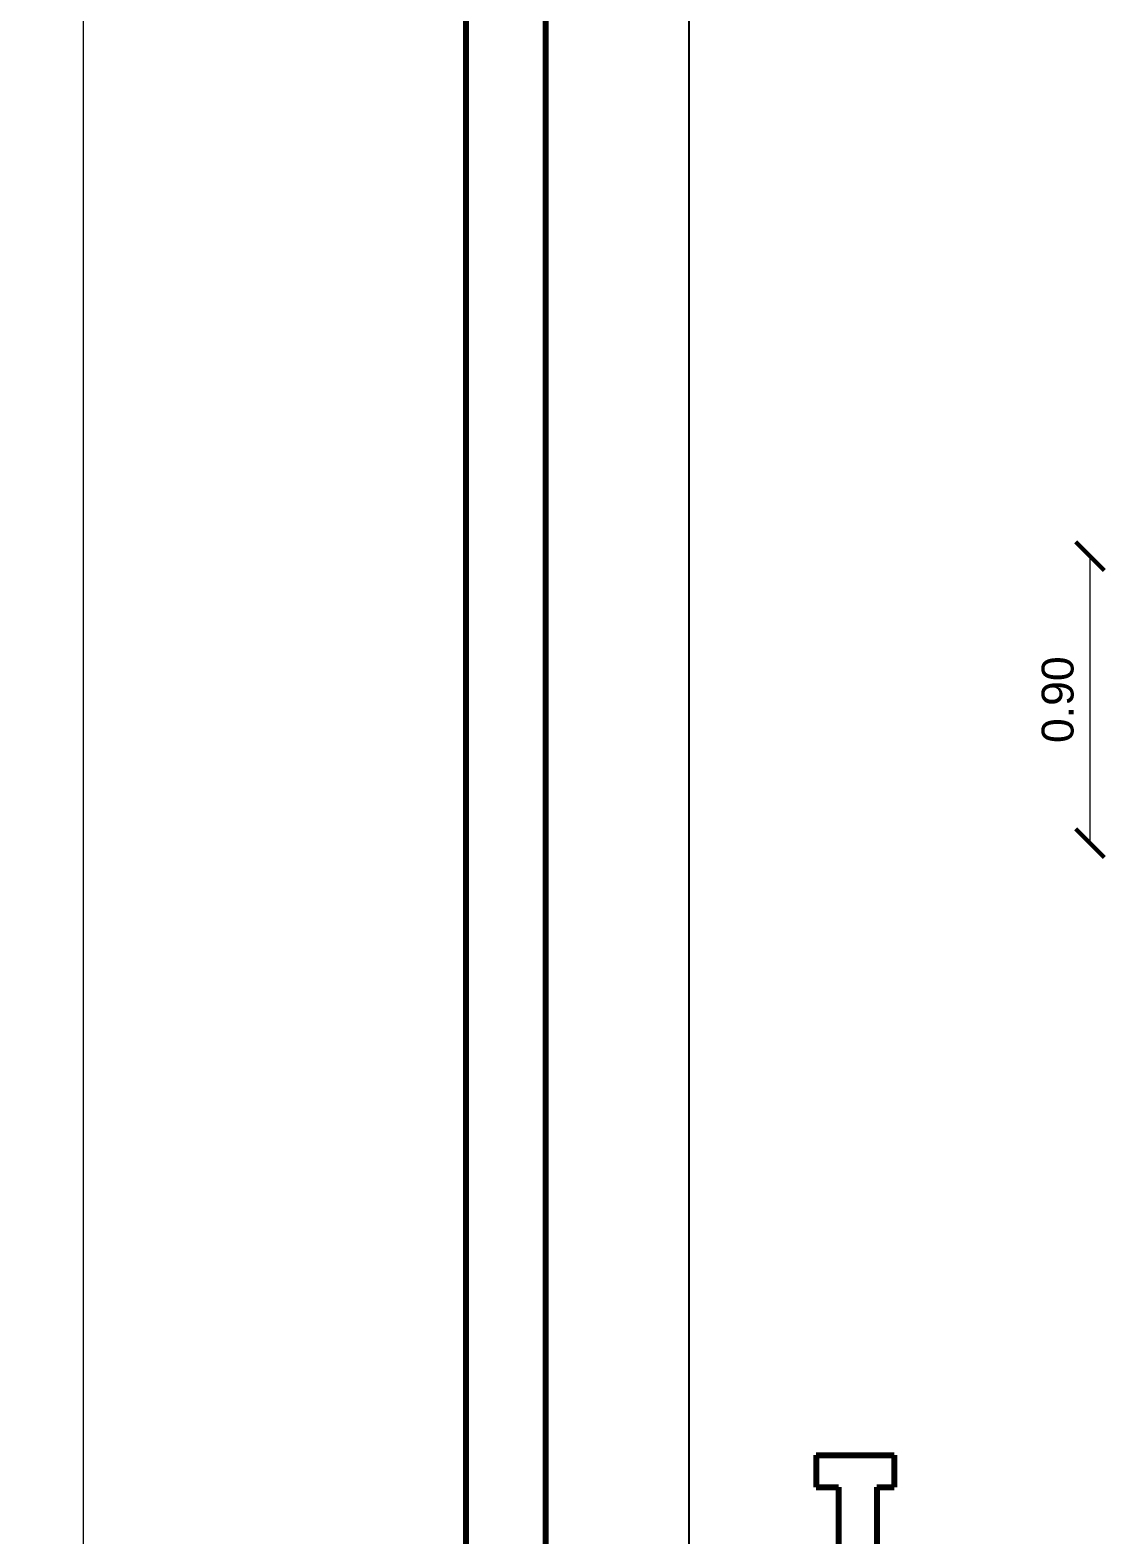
# Model space of a CAD drawing. Header units: inches. Extents: x -2.6 to 11.8, y -3.4 to 32.7.
# Drawn here: x -1.367 to 2.009, y 9.945 to 14.664 of the extents above; entities that cross this region are included whole.
import ezdxf

# ---------------------------------------------------------------- set-up
doc = ezdxf.new("R2010")
doc.units = ezdxf.units.IN
doc.header["$MEASUREMENT"] = 0
doc.linetypes.add('CONTINUA', pattern=[0])
doc.layers.add('Cotas', color=60, linetype='Continuous')
doc.layers.add('Linea de corte', color=30, linetype='Continuous')
doc.layers.add('Paredes', color=5, linetype='Continuous', lineweight=80)
doc.styles.get("Standard").update_dxf_attribs({"font": 'arial.ttf'})
doc.dimstyles.new('Cotas', dxfattribs={"dimtxt": 0.1, "dimasz": 0.09, "dimexe": 0.2, "dimexo": 0.4, "dimgap": 0.05, "dimtad": 1, "dimzin": 0, "dimdsep": 46, "dimtxsty": 'Standard', "dimblk": 'ARCHTICK', "dimcen": 0.09, "dimse1": 1, "dimse2": 1, "dimclrd": 60, "dimclre": 256, "dimadec": 0, "dimazin": 0, "dimtfac": 1, "dimtix": 1, "dimtofl": 0, "dimtmove": 1, "dimatfit": 3, "dimfxl": 0, "dimtolj": 1, "dimtzin": 0, "dimlwd": 9, "dimarcsym": 0})

# ---------------------------------------------------------------- blocks, each defined once
blk = doc.blocks.new('_ArchTick')
at = {"color": 0, "linetype": 'ByBlock', "const_width": 0.15}
blk.add_lwpolyline([(-0.5, -0.5), (0.5, 0.5)], dxfattribs=at)
blk = doc.blocks.new('*D104')
at = {"layer": 'Cotas', "color": 60, "linetype": 'CONTINUA', "lineweight": 9, "transparency": 16777216}
blk.add_line((-1.200000000000045, 30.05000000000003), (-1.200000000000039, 0), dxfattribs=at)
at = {"layer": 'Defpoints', "color": 0, "transparency": 16777216}
for p in [(-1.200000000000025, 30.05000000000003), (-1.200000000000039, 0), (-1.200000000000039, 0)]:
    blk.add_point(p, dxfattribs=at)
at = {"layer": 'Cotas', "color": 60, "lineweight": 9, "transparency": 16777216, "xscale": 0.09, "yscale": 0.09, "zscale": 0.09}
for p, rotation in [((-1.200000000000045, 30.05000000000003), 90), ((-1.200000000000039, 0), 270)]:
    blk.add_blockref('_ArchTick', p, dxfattribs=dict(at, rotation=rotation))
at = {"layer": 'Cotas', "color": 0, "transparency": 16777216, "insert": (-1.301091405184212, 15.02500000000001), "char_height": 0.1, "attachment_point": 5, "rotation": 90}
blk.add_mtext('\\A1;30.05', dxfattribs=at)
blk = doc.blocks.new('*D129')
at = {"layer": 'Cotas', "color": 60, "linetype": 'CONTINUA', "lineweight": 9, "transparency": 16777216}
blk.add_line((1.958783293833997, 12.11407517949323), (1.958783293833997, 13.01407517949324), dxfattribs=at)
at = {"layer": 'Defpoints', "color": 0, "transparency": 16777216}
for p in [(1.951915706530294, 13.01407517949324), (1.958783293833997, 13.01407517949324), (1.951915706530309, 12.11407517949323)]:
    blk.add_point(p, dxfattribs=at)
at = {"layer": 'Cotas', "color": 60, "lineweight": 9, "transparency": 16777216, "xscale": 0.09, "yscale": 0.09, "zscale": 0.09}
for p, rotation in [((1.958783293833997, 13.01407517949324), 90), ((1.958783293833997, 12.11407517949323), 270)]:
    blk.add_blockref('_ArchTick', p, dxfattribs=dict(at, rotation=rotation))
at = {"layer": 'Cotas', "color": 0, "transparency": 16777216, "insert": (1.857725995061831, 12.56407517949323), "char_height": 0.1, "attachment_point": 5, "rotation": 90}
blk.add_mtext('\\A1;0.90', dxfattribs=at)

msp = doc.modelspace()

# ---------------------------------------------------------------- linework, layer by layer
at = {"layer": 'Linea de corte'}
msp.add_line((0.6999999999999673, 32.25), (0.6999999999999673, -2.199999999999989), dxfattribs=at)
at = {"layer": 'Paredes'}
for p, q in [((-2.131628207280301e-14, 30.05000000000001), (-3.552713678800501e-14, 0)), ((0.2499999999999787, 20.46192737631708), (0.2499999999999787, 5.582856000952802)), ((1.099999999999973, 10.19437171295229), (1.099999999999973, 10.09437171295221)), ((1.099999999999973, 10.19437171295229), (1.344212784763094, 10.19437171295229)), ((1.344212784763108, 10.19437171295229), (1.344212784763094, 10.09437171295227)), ((1.099999999999987, 10.09437171295221), (1.16999999999998, 10.09437171295227)), ((1.16999999999998, 10.09437171295227), (1.16999999999998, 7.970694872320564)), ((1.289999999999971, 10.09437171295227), (1.289999999999985, 7.851145753247351)), ((1.289999999999957, 10.09437171295227), (1.344212784763094, 10.09437171295227))]:
    msp.add_line(p, q, dxfattribs=at)

# ---------------------------------------------------------------- dimensions: what is measured, and where the dimension line sits
at = {"layer": 'Cotas'}
for base, p1, p2, picture, middle in [((-1.200000000000039, 0), (-1.200000000000024, 30.05000000000001), (-1.200000000000038, 0), '*D104', (-1.301091405184212, 15.02500000000001)), ((1.958783293833997, 13.01407517949324), (1.951915706530308, 12.11407517949323), (1.951915706530293, 13.01407517949323), '*D129', (1.857725995061831, 12.56407517949323))]:
    dim = msp.add_linear_dim(base=base, p1=p1, p2=p2, angle=270, dimstyle='Cotas', dxfattribs=at)
    dim.commit()
    dim.dimension.update_dxf_attribs({"geometry": picture, "text_midpoint": middle})

doc.saveas('drawing.dxf')
